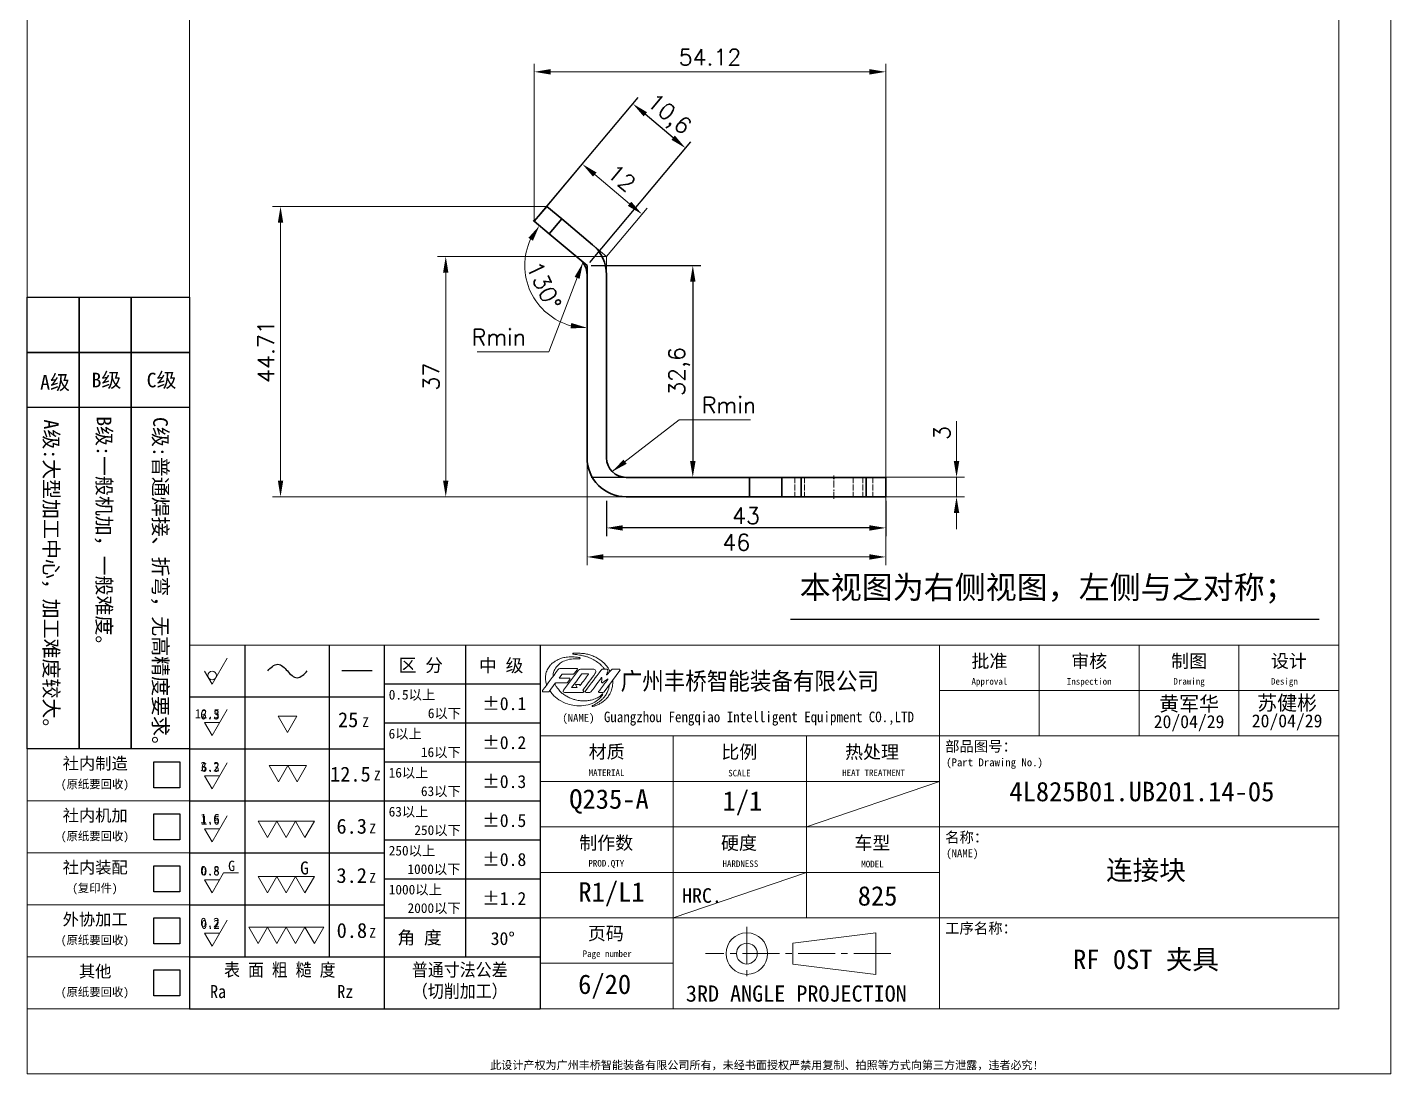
# Model space of a CAD drawing. Header units: millimetres. Extents: x -162325 to -83245, y 277409 to 326486.
# Drawn here: x -162015.4 to -161805.4, y 301208.2 to 301369.3 of the extents above; entities that cross this region are included whole.
import ezdxf
from ezdxf.enums import TextEntityAlignment as Align

# ---------------------------------------------------------------- set-up
doc = ezdxf.new("R2010")
doc.units = ezdxf.units.MM
for name, pattern in [('CENTER2', [28.575, 19.05, -3.175, 3.175, -3.175]), ('DASHDOT', [18.5, 12, -3, 0.5, -3]), ('DASHED', [15, 12, -3]), ('PHANTOM2', [31.75, 15.875, -3.175, 3.175, -3.175, 3.175, -3.175])]:
    doc.linetypes.add(name, pattern=pattern)
for name, color, linetype, lineweight in [('A4', 3, 'Continuous', 20), ('SIM', 6, 'PHANTOM2', 20), ('图框', 7, 'Continuous', 20), ('尺寸线', 3, 'Continuous', 13), ('文字', 1, 'Continuous', 13), ('细实线', 4, 'Continuous', 25)]:
    doc.layers.add(name, color=color, linetype=linetype, lineweight=lineweight)
doc.layers.add('Dim', color=3, linetype='Continuous')
doc.layers.add('MARK', color=7, linetype='Continuous')
doc.styles.add('CH-1', font='')
doc.styles.add('MX_NOTE_STANDARD', font='txt.shx', dxfattribs={"bigfont": 'extfont.shx'})
doc.styles.get("Standard").update_dxf_attribs({"font": 'txt', "bigfont": 'gbcbig.shx'})
doc.styles.get('CH-1').set_extended_font_data('SimSun')
doc.dimstyles.new('ISO-25', dxfattribs={"dimtxt": 2.5, "dimasz": 2.5, "dimexe": 1.25, "dimexo": 0.625, "dimtad": 1, "dimtxsty": 'Standard', "dimcen": 2.5, "dimadec": 0, "dimazin": 0, "dimtfac": 1, "dimtmove": 0, "dimatfit": 3, "dimfxl": 0, "dimarcsym": 0})
doc.dimstyles.new('副本01', dxfattribs={"dimtxt": 2.5, "dimasz": 2.5, "dimexe": 1.25, "dimexo": 0, "dimgap": 1, "dimtad": 1, "dimdsep": 46, "dimtxsty": 'Standard', "dimcen": 1, "dimclrd": 3, "dimclre": 3, "dimclrt": 1, "dimadec": 1, "dimazin": 2, "dimtfac": 1, "dimtmove": 0, "dimatfit": 3, "dimfxl": 0, "dimtolj": 1, "dimlwd": -1, "dimlwe": -1, "dimarcsym": 0})

# ---------------------------------------------------------------- blocks, each defined once
blk = doc.blocks.new('*D482')
at = {"layer": 'Defpoints', "color": 0, "transparency": 16777216}
for p in [(-161935.36, 301341.7), (-161976.38, 301296.99), (-161923.17, 301296.99)]:
    blk.add_point(p, dxfattribs=at)
at = {"layer": '尺寸线', "color": 3, "transparency": 16777216}
for p, q in [((-161935.36, 301341.7), (-161977.63, 301341.7)), ((-161976.38, 301339.2), (-161976.38, 301299.49)), ((-161923.17, 301296.99), (-161977.63, 301296.99))]:
    blk.add_line(p, q, dxfattribs=at)
for points in [[(-161976.79, 301339.2), (-161975.96, 301339.2), (-161976.38, 301341.7)], [(-161976.79, 301299.49), (-161975.96, 301299.49), (-161976.38, 301296.99)]]:
    blk.add_solid(points, dxfattribs=at)
at = {"layer": '尺寸线', "color": 1, "transparency": 16777216, "insert": (-161978.63, 301319.34), "char_height": 2.5, "attachment_point": 5, "rotation": 90}
blk.add_mtext('\\A1;44.71', dxfattribs=at)
blk = doc.blocks.new('*D483')
at = {"layer": 'Defpoints', "color": 0, "transparency": 16777216}
for p in [(-161883.17, 301362.42), (-161937.29, 301339.4), (-161883.17, 301299.99)]:
    blk.add_point(p, dxfattribs=at)
at = {"layer": '尺寸线', "color": 3, "transparency": 16777216}
for p, q in [((-161937.29, 301339.4), (-161937.29, 301363.67)), ((-161883.17, 301299.99), (-161883.17, 301363.67)), ((-161934.79, 301362.42), (-161885.67, 301362.42))]:
    blk.add_line(p, q, dxfattribs=at)
for points in [[(-161934.79, 301362.83), (-161934.79, 301362), (-161937.29, 301362.42)], [(-161885.67, 301362.83), (-161885.67, 301362), (-161883.17, 301362.42)]]:
    blk.add_solid(points, dxfattribs=at)
at = {"layer": '尺寸线', "color": 1, "transparency": 16777216, "insert": (-161910.23, 301364.67), "char_height": 2.5, "attachment_point": 5}
blk.add_mtext('\\A1;54.12', dxfattribs=at)
blk = doc.blocks.new('*D485')
at = {"layer": 'Defpoints', "color": 0, "transparency": 16777216}
for p in [(-161929.17, 301302.99), (-161883.17, 301296.99), (-161883.17, 301287.73)]:
    blk.add_point(p, dxfattribs=at)
at = {"layer": '尺寸线', "color": 3, "transparency": 16777216}
for p, q in [((-161929.17, 301302.99), (-161929.17, 301286.48)), ((-161883.17, 301296.99), (-161883.17, 301286.48)), ((-161926.67, 301287.73), (-161885.67, 301287.73))]:
    blk.add_line(p, q, dxfattribs=at)
for points in [[(-161926.67, 301288.15), (-161926.67, 301287.31), (-161929.17, 301287.73)], [(-161885.67, 301288.15), (-161885.67, 301287.31), (-161883.17, 301287.73)]]:
    blk.add_solid(points, dxfattribs=at)
at = {"layer": '尺寸线', "color": 1, "transparency": 16777216, "insert": (-161906.17, 301289.98), "char_height": 2.5, "attachment_point": 5}
blk.add_mtext('\\A1;46', dxfattribs=at)
blk = doc.blocks.new('*D486')
at = {"layer": 'Defpoints', "color": 0, "transparency": 16777216}
for p in [(-161950.93, 301333.99), (-161926.17, 301333.99), (-161923.17, 301296.99)]:
    blk.add_point(p, dxfattribs=at)
at = {"layer": '尺寸线', "color": 3, "transparency": 16777216}
for p, q in [((-161926.17, 301333.99), (-161952.18, 301333.99)), ((-161950.93, 301299.49), (-161950.93, 301331.49)), ((-161923.17, 301296.99), (-161952.18, 301296.99))]:
    blk.add_line(p, q, dxfattribs=at)
for points in [[(-161951.35, 301331.49), (-161950.52, 301331.49), (-161950.93, 301333.99)], [(-161951.35, 301299.49), (-161950.52, 301299.49), (-161950.93, 301296.99)]]:
    blk.add_solid(points, dxfattribs=at)
at = {"layer": '尺寸线', "color": 1, "transparency": 16777216, "insert": (-161953.18, 301315.49), "char_height": 2.5, "attachment_point": 5, "rotation": 90}
blk.add_mtext('\\A1;37', dxfattribs=at)
blk = doc.blocks.new('*D487')
at = {"layer": 'Defpoints', "color": 0, "transparency": 16777216}
for p in [(-161929.89, 301348.21), (-161935.36, 301341.7), (-161926.17, 301333.99)]:
    blk.add_point(p, dxfattribs=at)
at = {"layer": '尺寸线', "color": 3, "transparency": 16777216}
for p, q in [((-161935.36, 301341.7), (-161929.09, 301349.17)), ((-161922.62, 301342.1), (-161927.98, 301346.6)), ((-161926.17, 301333.99), (-161919.9, 301341.45))]:
    blk.add_line(p, q, dxfattribs=at)
for points in [[(-161927.71, 301346.92), (-161928.25, 301346.28), (-161929.89, 301348.21)], [(-161922.35, 301342.42), (-161922.89, 301341.78), (-161920.7, 301340.5)]]:
    blk.add_solid(points, dxfattribs=at)
at = {"layer": '尺寸线', "color": 1, "transparency": 16777216, "insert": (-161923.85, 301346.08), "char_height": 2.5, "attachment_point": 5, "rotation": 319.9952}
blk.add_mtext('\\A1;12', dxfattribs=at)
blk = doc.blocks.new('*D488')
at = {"layer": 'Defpoints', "color": 0, "transparency": 16777216}
for p in [(-161883.17, 301299.99), (-161872.26, 301299.99), (-161883.17, 301296.99)]:
    blk.add_point(p, dxfattribs=at)
at = {"layer": '尺寸线', "color": 3, "transparency": 16777216}
for p, q in [((-161872.26, 301302.49), (-161872.26, 301308.65)), ((-161883.17, 301299.99), (-161871.01, 301299.99)), ((-161872.26, 301296.99), (-161872.26, 301299.99)), ((-161883.17, 301296.99), (-161871.01, 301296.99)), ((-161872.26, 301294.49), (-161872.26, 301291.99))]:
    blk.add_line(p, q, dxfattribs=at)
for points in [[(-161872.68, 301302.49), (-161871.84, 301302.49), (-161872.26, 301299.99)], [(-161872.68, 301294.49), (-161871.84, 301294.49), (-161872.26, 301296.99)]]:
    blk.add_solid(points, dxfattribs=at)
at = {"layer": '尺寸线', "color": 1, "transparency": 16777216, "insert": (-161874.51, 301306.82), "char_height": 2.5, "attachment_point": 5, "rotation": 90}
blk.add_mtext('\\A1;3', dxfattribs=at)
blk = doc.blocks.new('*D489')
at = {"layer": 'Defpoints', "color": 0, "transparency": 16777216}
for p in [(-161934.99, 301337.47), (-161930.24, 301333.49), (-161938.73, 301332.03), (-161929.17, 301331.19), (-161929.17, 301302.99)]:
    blk.add_point(p, dxfattribs=at)
at = {"layer": '尺寸线', "color": 3, "transparency": 16777216}
blk.add_line((-161934.99, 301337.47), (-161937.46, 301339.55), dxfattribs=at)
blk.add_arc((-161929.17, 301332.59), 9.58, 154.9964, 255.0025, dxfattribs=at)
for points in [[(-161938.2, 301336.86), (-161937.5, 301336.41), (-161936.5, 301338.74)], [(-161931.59, 301323.75), (-161931.7, 301322.92), (-161929.17, 301323.01)]]:
    blk.add_solid(points, dxfattribs=at)
at = {"layer": '尺寸线', "color": 1, "transparency": 16777216, "insert": (-161935.81, 301329.49), "char_height": 2.5, "attachment_point": 5, "rotation": 294.9995}
blk.add_mtext('\\A1;130°', dxfattribs=at)
blk = doc.blocks.new('A$C34C2392C')
at = {"linetype": 'CENTER2', "ltscale": 0.3}
for p, q in [((-5.53, 4.13), (-5.53, -4.13)), ((16.64, 0), (-11.88, 0))]:
    blk.add_line(p, q, dxfattribs=at)
for p, q in [((1.54, 1.6), (14.34, 3.2)), ((14.34, 3.2), (14.34, -3.2)), ((1.54, -1.6), (1.54, 1.6)), ((14.34, -3.2), (1.54, -1.6))]:
    blk.add_line(p, q)
for radius in [3.2, 1.6]:
    blk.add_arc((-5.53, 0), radius, 0, 359.9894)
blk = doc.blocks.new('A$C67844AE1')
for p, q in [((-492, 112), (0, 112)), ((-246, 112), (-246, -112)), ((-184.5, 112), (-184.5, 56)), ((-123, 112), (-123, 56)), ((-61.5, 112), (-61.5, 56)), ((0, -112), (0, 112)), ((-246, 84), (0, 84)), ((-492, 68), (-492, -112)), ((-492, 68), (-492, -112)), ((-492, -112), (-492, 68)), ((-492, 68), (-492, -112)), ((-492, 68), (-492, -112)), ((-492, 68), (-492, -112)), ((-492, 68), (-492, -112)), ((-492, 68), (-492, -112)), ((-492, 68), (-492, -112)), ((-492, -112), (-492, 68)), ((-492, 68), (-492, -112)), ((-492, 68), (-492, -112)), ((-492, 68), (-492, -112)), ((-492, 68), (-492, -112)), ((-492, 56), (0, 56)), ((-410, 56), (-410, -112)), ((-328, 56), (-328, -56)), ((-492, 28), (-246, 28)), ((-492, 0), (0, 0)), ((-492, -28), (-246, -28)), ((-492, -56), (0, -56)), ((-492, -84), (-410, -84)), ((-492, -112), (0, -112))]:
    blk.add_line(p, q)
at = {"color": 4, "ltscale": 0.5}
for p, q in [((-478.69, 93.94), (-480.4, 91.69)), ((-468.38, 96.54), (-477.68, 84.12)), ((-467.07, 97.19), (-459.37, 97.19)), ((-451.05, 97.21), (-453.64, 97.21)), ((-452.68, 83.09), (-442.89, 96.32)), ((-447.54, 97.19), (-443.33, 97.19)), ((-482.7, 88.42), (-486.55, 83.35)), ((-473.82, 90.78), (-475.13, 88.89)), ((-469.28, 85.77), (-472.57, 85.77)), ((-469.23, 85.85), (-470.11, 87.32)), ((-467.8, 87.76), (-469.94, 87.76)), ((-467.8, 87.76), (-467.42, 87.1)), ((-486.98, 83.13), (-490.13, 83.13)), ((-477.02, 82.81), (-465.96, 82.81)), ((-463.75, 82.81), (-461.35, 82.81))]:
    blk.add_line(p, q, dxfattribs=at)
for centre, radius, start, end in [((-479.96, 96.37), 1.09, 90, 143.21463), ((-478.65, 93.91), 0.0547, 90, 142.95764), ((-471.7, 94.51), 0.547, 270, 322.84702), ((-469.22, 97.24), 0.219, 322.84702, 90), ((-467.07, 95.55), 1.64, 90, 143.17909), ((-466.36, 94.15), 0.0547, 90, 143.28021), ((-462.24, 94.15), 0.0547, 323.81172, 90), ((-459.37, 95.55), 1.64, 323.50405, 90), ((-453.64, 96.66), 0.547, 90, 142.76053), ((-443.33, 96.64), 0.547, 323.51537, 90), ((-490.13, 83.68), 0.547, 143.21463, 270), ((-482.27, 88.08), 0.547, 90, 142.7804), ((-480.35, 91.65), 0.0547, 142.95764, 270), ((-477.02, 83.63), 0.821, 143.17909, 270), ((-472.57, 85.82), 0.0547, 143.28021, 270), ((-469.28, 85.82), 0.0547, 270, 30.87346), ((-467.37, 87.13), 0.0547, 209.84044, 323.81172), ((-454.06, 91.84), 0.137, 354.5829, 143.44023), ((-450.47, 90.95), 0.137, 323.3038, 127.26931), ((-486.98, 83.68), 0.547, 270, 322.7804), ((-463.75, 83.36), 0.547, 142.76053, 270), ((-461.35, 83.63), 0.821, 270, 323.34145), ((-455.78, 83.14), 0.274, 143.38703, 270), ((-453.12, 83.41), 0.547, 270, 323.51537)]:
    blk.add_arc(centre, radius, start, end, dxfattribs=at)
at = {"color": 3, "ltscale": 0.5}
for points, knots in [([(-488.04, 87.39), (-488.26, 88.17), (-488.62, 89.51), (-488.76, 91.4), (-488.68, 92.96), (-488.48, 94.48), (-488, 95.94), (-487.33, 97.33), (-486.52, 98.55), (-485.58, 99.92), (-484.11, 101.17), (-482.08, 102.53), (-479.62, 103.66), (-476.63, 104.53), (-473.49, 104.75), (-470.85, 104.68), (-469.01, 104.49), (-468.06, 104.35), (-467.6, 104.19), (-467.36, 104.11), (-467.38, 103.84), (-467.51, 103.6), (-467.67, 103.59), (-467.75, 103.59)], [0.033361, 0.033361, 0.033361, 0.033361, 0.471833, 0.793856, 1.06763, 1.327784, 1.632518, 1.904259, 2.171672, 2.434164, 2.811787, 3.221221, 3.771763, 4.287691, 4.918993, 5.487196, 5.736969, 5.935719, 6.004988, 6.011363, 6.068145, 6.111246, 6.151841, 6.151841, 6.151841, 6.151841]), ([(-467.75, 103.59), (-468.68, 103.59), (-471.11, 103.61), (-474.79, 103.2), (-478.26, 101.79), (-481.06, 99.79), (-482.97, 97.34), (-484.02, 94.85), (-483.98, 93.42), (-483.93, 92.89)], [0, 0, 0, 0, 0.511401, 1.333961, 2.006207, 2.544799, 3.201133, 3.690752, 3.982461, 3.982461, 3.982461, 3.982461]), ([(-471.87, 106.78), (-471.88, 106.81), (-471.89, 106.89), (-471.08, 106.94), (-470.13, 106.96), (-468.28, 106.92), (-466.29, 106.88), (-463.95, 106.66), (-461.43, 105.9), (-458.86, 105.11), (-456.84, 103.98), (-455.05, 102.78), (-453.35, 101.59), (-451.64, 99.9), (-450.32, 98.09), (-449.42, 96.69), (-449.1, 95.93), (-449.03, 95.74)], [0, 0, 0, 0, 0.013513, 0.041806, 0.340693, 0.661167, 1.001786, 1.450195, 1.93793, 2.441413, 2.919246, 3.201062, 3.624217, 4.053268, 4.510623, 4.853859, 4.962074, 4.962074, 4.962074, 4.962074]), ([(-453.89, 81.8), (-454.16, 81.48), (-455.09, 80.34), (-457.47, 79.09), (-460.29, 78.15), (-463.1, 77.56), (-465.75, 77.56), (-468.2, 77.74), (-470.34, 78.3), (-472.37, 78.87), (-474.59, 79.8), (-476.8, 81.11), (-479.03, 82.63), (-480.66, 84.59), (-482.11, 86.33), (-482.76, 87.47), (-483.04, 87.97)], [0, 0, 0, 0, 0.227272, 0.804496, 1.430419, 1.862632, 2.367125, 2.88024, 3.204387, 3.579335, 4.036384, 4.516387, 4.985288, 5.507707, 5.907232, 6.223175, 6.223175, 6.223175, 6.223175]), ([(-449.38, 87.54), (-449.46, 86.95), (-449.59, 86.05), (-449.95, 84.79), (-450.37, 83.78), (-450.81, 82.63), (-451.45, 81.57), (-452.25, 80.24), (-453.23, 79.21), (-454.33, 78.01), (-455.64, 77.09), (-456.98, 76.11), (-458.35, 75.36), (-459.16, 74.85), (-459.95, 74.68), (-459.94, 74.21), (-459.66, 74.19), (-459.5, 74.17)], [0.004933, 0.004933, 0.004933, 0.004933, 0.333622, 0.498315, 0.724349, 0.934741, 1.17012, 1.401267, 1.780901, 1.94954, 2.292483, 2.648069, 2.865789, 3.139575, 3.199954, 3.253921, 3.331828, 3.331828, 3.331828, 3.331828]), ([(-459.5, 74.17), (-459.15, 74.26), (-457.82, 74.59), (-455.91, 75.45), (-453.81, 76.77), (-452.04, 78.05), (-450.46, 79.78), (-449.21, 81.63), (-448.18, 83.92), (-447.35, 86.77), (-447.31, 89.06), (-447.29, 90.37)], [0, 0, 0, 0, 0.196818, 0.752706, 1.133972, 1.558354, 1.94217, 2.414014, 2.774875, 3.316286, 4.02771, 4.02771, 4.02771, 4.02771]), ([(-486.11, 83.93), (-485.59, 83.17), (-484.11, 80.96), (-480.4, 78.04), (-475.71, 75.67), (-470.4, 74.54), (-465.25, 74.57), (-460.35, 75.58), (-456.79, 77.65), (-454.68, 79.82), (-453.68, 81.05), (-453.44, 81.92), (-453.76, 82.01), (-453.85, 81.87), (-453.89, 81.8)], [0.008574, 0.008574, 0.008574, 0.008574, 0.511088, 1.461558, 2.551285, 3.372869, 4.408758, 5.360341, 6.07413, 6.646139, 6.965728, 7.014048, 7.055407, 7.097199, 7.097199, 7.097199, 7.097199])]:
    blk.add_open_spline(points, degree=3, knots=knots, dxfattribs=at)
blk.add_spline([(-471.87, 106.78), (-471.8, 106.48), (-471.33, 106.32), (-469.95, 106.19), (-468.71, 106.01), (-466.81, 105.67), (-464.7, 105.2), (-462.88, 104.66), (-461.09, 103.98), (-459.43, 103.08), (-457.89, 102.22), (-455.32, 100.34), (-454.15, 99.25), (-453.58, 98.66), (-452.29, 97.2)], degree=3, dxfattribs=at)
at = {"color": 4, "ltscale": 0.5}
for points, knots in [([(-480.84, 97.02), (-480.93, 96.9), (-481.02, 96.78), (-481.12, 96.65), (-484.27, 92.44), (-487.42, 88.22), (-490.57, 84.01)], [-0.084236, -0.084236, -0.084236, -0.084236, 0, 0, 0, 2.885251, 2.885251, 2.885251, 2.885251]), ([(-479.96, 97.46), (-479.82, 97.46), (-479.68, 97.46), (-479.54, 97.46), (-479.54, 97.46), (-479.54, 97.46), (-479.54, 97.46), (-476.38, 97.46), (-473.23, 97.46), (-470.08, 97.46), (-470.08, 97.46), (-470.08, 97.46), (-470.08, 97.46), (-469.79, 97.46), (-469.51, 97.46), (-469.22, 97.46)], [-0.077734, -0.077734, -0.077734, -0.077734, 0, 0, 0, 0, 0, 0, 1.729211, 1.729211, 1.729211, 1.729211, 1.729211, 1.729211, 1.885805, 1.885805, 1.885805, 1.885805]), ([(-471.7, 93.97), (-471.72, 93.97), (-471.75, 93.97), (-471.77, 93.97), (-471.77, 93.97), (-471.77, 93.97), (-471.77, 93.97), (-474.06, 93.97), (-476.36, 93.97), (-478.65, 93.97)], [-0.012966, -0.012966, -0.012966, -0.012966, 0, 0, 0, 0, 0, 0, 1.257183, 1.257183, 1.257183, 1.257183]), ([(-469.05, 97.11), (-469.2, 96.9), (-469.36, 96.7), (-469.52, 96.49), (-469.52, 96.49), (-469.52, 96.49), (-469.52, 96.49), (-470.05, 95.79), (-470.58, 95.09), (-471.11, 94.39), (-471.11, 94.39), (-471.11, 94.39), (-471.11, 94.39), (-471.16, 94.32), (-471.21, 94.25), (-471.26, 94.18)], [-0.1423966, -0.1423966, -0.1423966, -0.1423966, 0, 0, 0, 0, 0, 0, 0.4822707, 0.4822707, 0.4822707, 0.4822707, 0.4822707, 0.4822707, 0.529029, 0.529029, 0.529029, 0.529029]), ([(-454.08, 96.99), (-454.23, 96.79), (-454.39, 96.58), (-454.54, 96.38), (-457.68, 92.25), (-460.82, 88.12), (-463.96, 83.99), (-464.04, 83.89), (-464.11, 83.79), (-464.19, 83.69)], [-0.140102, -0.140102, -0.140102, -0.140102, 0, 0, 0, 2.844058, 2.844058, 2.844058, 2.913465, 2.913465, 2.913465, 2.913465]), ([(-451.05, 97.21), (-450.96, 97.2), (-450.76, 97.2), (-450.41, 97.03), (-450.21, 96.52), (-450.3, 95.87), (-450.55, 95.18), (-450.83, 94.49), (-451, 93.99), (-451.13, 93.7), (-451.11, 93.59), (-450.99, 93.55), (-450.82, 93.63), (-450.49, 93.98), (-449.97, 94.64), (-449.25, 95.48), (-448.57, 96.28), (-447.99, 96.81), (-447.66, 97.09), (-447.54, 97.19)], [0, 0, 0, 0, 0.047379, 0.11361, 0.198731, 0.32589, 0.467244, 0.599055, 0.733672, 0.758899, 0.77069, 0.790267, 0.820293, 0.867992, 1.054564, 1.278066, 1.476304, 1.62487, 1.711224, 1.711224, 1.711224, 1.711224]), ([(-469.94, 87.76), (-469.98, 87.77), (-470.04, 87.77), (-470.11, 87.72), (-470.16, 87.66), (-470.17, 87.58), (-470.16, 87.49), (-470.14, 87.4), (-470.13, 87.35), (-470.11, 87.32)], [0, 0, 0, 0, 0.0189462, 0.0330559, 0.0436533, 0.0575788, 0.0766083, 0.0956988, 0.1082528, 0.1082528, 0.1082528, 0.1082528]), ([(-456, 83.3), (-455.85, 83.49), (-455.71, 83.69), (-455.56, 83.88), (-455.56, 83.88), (-455.56, 83.88), (-455.56, 83.88), (-453.83, 86.21), (-452.09, 88.54), (-450.36, 90.87)], [-0.132838, -0.132838, -0.132838, -0.132838, 0, 0, 0, 0, 0, 0, 1.591518, 1.591518, 1.591518, 1.591518])]:
    blk.add_open_spline(points, degree=3, knots=knots, dxfattribs=at)
for points in [[(-466.4, 94.18), (-468.47, 91.41), (-470.54, 88.63), (-472.61, 85.86)], [(-462.19, 94.12), (-463.9, 91.78), (-465.62, 89.44), (-467.33, 87.1)], [(-466.36, 94.2), (-464.99, 94.2), (-463.61, 94.2), (-462.24, 94.2)], [(-458.05, 94.58), (-460.57, 91.18), (-463.09, 87.78), (-465.6, 84.38)], [(-476.05, 88.63), (-478.12, 88.63), (-480.19, 88.63), (-482.27, 88.63)], [(-474.4, 91.6), (-476.39, 91.6), (-478.37, 91.6), (-480.35, 91.6)], [(-454.17, 91.93), (-456.01, 89.44), (-457.9, 86.89), (-460.7, 83.14)], [(-454.14, 89.56), (-454.07, 90.32), (-454, 91.07), (-453.92, 91.83)], [(-453.14, 89.09), (-452.28, 89.74), (-451.41, 90.4), (-450.55, 91.06)], [(-455.78, 82.86), (-454.89, 82.86), (-454, 82.86), (-453.12, 82.86)]]:
    blk.add_open_spline(points, degree=3, dxfattribs=at)
for points in [[(-476.05, 88.63), (-475.64, 88.63), (-475.39, 88.67), (-475.28, 88.75), (-475.13, 88.89)], [(-473.82, 90.78), (-473.73, 90.98), (-473.72, 91.25), (-473.81, 91.45), (-473.97, 91.55), (-474.16, 91.58), (-474.4, 91.6)], [(-465.6, 84.38), (-465.63, 84.34), (-465.63, 84.25), (-465.53, 84.03), (-465.37, 83.78), (-465.15, 83.42), (-465.08, 83.29), (-465.14, 83.12), (-465.4, 82.96), (-465.69, 82.87), (-465.96, 82.81)], [(-454.14, 89.56), (-454.15, 89.22), (-454.12, 88.97), (-453.96, 88.83), (-453.76, 88.76), (-453.62, 88.78), (-453.43, 88.86), (-453.14, 89.09)]]:
    blk.add_spline(points, degree=3, dxfattribs=at)
at = {"layer": '细实线', "color": 0, "linetype": 'Continuous'}
for p, q in [((-492, 112), (-492, 56)), ((-492, 68), (-492, -112)), ((-492, 68), (-492, -112)), ((-492, 68), (-492, -112))]:
    blk.add_line(p, q, dxfattribs=at)
at = {"lineweight": 35, "xscale": 4, "yscale": 4, "zscale": 4}
blk.add_blockref('A$C34C2392C', (-342.56, -78.03), dxfattribs=at)
at = {"style": 'CH-1'}
for s, height, p in [('批准', 8.111, (-215.25, 102.29)), ('审核', 8.111, (-153.75, 102.29)), ('制图', 8.111, (-92.25, 102.29)), ('设计', 8.111, (-30.75, 102.29)), ('Approval', 4.055, (-215.25, 89.12)), ('Inspection', 4.055, (-153.75, 89.12)), ('Drawing', 4.055, (-92.25, 89.12)), ('Design  ', 4.055, (-30.75, 89.12)), ('比例', 8.111, (-369.33, 46.29)), ('MATERIAL', 4.056, (-451.13, 33.33)), ('SCALE', 4.055, (-369.28, 33.12)), ('制作数', 8.111, (-451.33, -9.71)), ('车型', 8.111, (-287.33, -9.71)), ('PROD.QTY', 4.055, (-451.28, -22.88)), ('MODEL', 4.055, (-287.28, -22.88)), ('3RD ANGLE PROJECTION', 10, (-334.19, -102.63))]:
    blk.add_text(s, height=height, dxfattribs=at).set_placement(p, align=Align.MIDDLE)
at = {"lineweight": 35, "style": 'CH-1'}
for s, height, p in [('(NAME)', 4.868, (-478.38, 64.74)), ('部品图号：', 6.489, (-242.53, 46.37)), ('(Part Drawing No.)', 4.8676, (-241.87, 37.35)), ('名称：', 6.489, (-242.53, -9.63)), ('(NAME)', 4.868, (-241.87, -18.65)), ('工序名称：', 6.489, (-242.53, -65.63))]:
    blk.add_text(s, height=height, dxfattribs=at).set_placement(p)
at = {"style": 'CH-1'}
blk.add_text('材质', height=8.111, dxfattribs=at).set_placement((-462.11, 42.24))
at = {"lineweight": 35, "style": 'CH-1'}
for s, height, p in [('热处理', 8.111, (-287.56, 46.27)), ('HEAT TREATMENT', 4.0553, (-286.66, 33.32)), ('硬度', 8.111, (-369.56, -9.73)), ('HARDNESS', 4.055, (-368.66, -22.68)), ('HRC.', 9, (-392.33, -42.26, -1000.32)), ('页码', 8.111, (-451.56, -65.73)), ('Page number', 4.0553, (-450.66, -78.68))]:
    blk.add_text(s, height=height, dxfattribs=at).set_placement(p, align=Align.MIDDLE)
at = {"layer": 'MARK', "style": 'CH-1', "width": 0.9}
blk.add_text('广州丰桥智能装备有限公司', height=10.8, dxfattribs=at).set_placement((-442.41, 84.37))
at = {"layer": 'MARK', "insert": (-452.72, 70.99), "char_height": 6.5, "width": 556.9513, "attachment_point": 1, "style": 'CH-1'}
blk.add_mtext('{\\W0.9;Guangzhou Fengqiao Intelligent Equipment CO.,LTD}', dxfattribs=at)
blk = doc.blocks.new('A$C32AF00EF')
for p, q in [((0, 0), (2.89, 5)), ((-1.44, 2.5), (0, 0))]:
    blk.add_line(p, q)
blk.add_circle((0, 1.67), 0.833)
blk = doc.blocks.new('A$C553B2148')
for p, q in [((1.44, 0), (-1.44, 0)), ((-1.44, 0), (0, -2.5)), ((0, -2.5), (2.89, 2.5))]:
    blk.add_line(p, q)
at = {"style": 'MX_NOTE_STANDARD'}
blk.add_attdef('12.5', text='', height=1.75, dxfattribs=at).set_placement((1.44, 0.28), align=Align.BOTTOM_RIGHT)
blk = doc.blocks.new('A$C1377093C')
for p, q in [((0, 0), (-1.44, 2.5)), ((-1.44, 2.5), (1.44, 2.5)), ((1.44, 2.5), (0, 0))]:
    blk.add_line(p, q)
blk = doc.blocks.new('A$C6D2D6B6B')
for p, q in [((0, 0), (-1.44, 2.5)), ((-1.44, 2.5), (1.44, 2.5)), ((1.44, 2.5), (0, 0)), ((1.44, 2.5), (4.33, 2.5)), ((2.89, 0), (1.44, 2.5)), ((4.33, 2.5), (2.89, 0))]:
    blk.add_line(p, q)
blk = doc.blocks.new('A$C62DD302B')
for p, q in [((-2.89, 0), (-4.33, 2.5)), ((-4.33, 2.5), (-1.44, 2.5)), ((-1.44, 2.5), (-2.89, 0)), ((-1.44, 2.5), (1.44, 2.5)), ((0, 0), (-1.44, 2.5)), ((1.44, 2.5), (0, 0)), ((2.89, 0), (1.44, 2.5)), ((1.44, 2.5), (4.33, 2.5)), ((4.33, 2.5), (2.89, 0))]:
    blk.add_line(p, q)
blk = doc.blocks.new('A$C077E39D2')
for p, q in [((-4.33, -2.5), (-5.77, 0)), ((-5.77, 0), (-2.89, 0)), ((-2.89, 0), (-4.33, -2.5)), ((-2.89, 0), (0, 0)), ((-1.44, -2.5), (-2.89, 0)), ((0, 0), (-1.44, -2.5)), ((1.44, -2.5), (0, 0)), ((0, 0), (2.89, 0)), ((2.89, 0), (1.44, -2.5)), ((4.33, -2.5), (2.89, 0)), ((2.89, 0), (5.77, 0)), ((5.77, 0), (4.33, -2.5))]:
    blk.add_line(p, q)
blk = doc.blocks.new('A$C09D43E00')
for p, q in [((0, 0), (1.78, 3.08)), ((1.78, 3.08), (4.07, 3.08)), ((1.15, 2), (-1.15, 2)), ((-1.15, 2), (0, 0))]:
    blk.add_line(p, q)
at = {"style": 'MX_NOTE_STANDARD'}
blk.add_attdef('12.5', text='', height=1.4, dxfattribs=at).set_placement((1.15, 2.22), align=Align.BOTTOM_RIGHT)
at = {"layer": '细实线', "color": 0, "style": 'CH-1'}
blk.add_text('G', height=1.6, dxfattribs=at).set_placement((2.47, 3.33))
blk = doc.blocks.new('A$C339E5D7D')
for p, q in [((-2.89, 0), (-4.33, 2.5)), ((-4.33, 2.5), (-1.44, 2.5)), ((-1.44, 2.5), (-2.89, 0)), ((-1.44, 2.5), (1.44, 2.5)), ((0, 0), (-1.44, 2.5)), ((1.44, 2.5), (0, 0)), ((2.89, 0), (1.44, 2.5)), ((1.44, 2.5), (4.33, 2.5)), ((4.33, 2.5), (2.89, 0))]:
    blk.add_line(p, q)
at = {"layer": '细实线', "color": 0, "style": 'CH-1'}
blk.add_text('G', height=2, dxfattribs=at).set_placement((2.13, 2.81))
blk = doc.blocks.new('54')
for p, q in [((5360.79, 6053.19), (5468.79, 6053.19)), ((5468.79, 6047.19), (5468.79, 5957.19)), ((5468.79, 6047.19), (5468.79, 5957.19)), ((5468.79, 5957.19), (5468.79, 6047.19)), ((5468.79, 6047.19), (5468.79, 5957.19)), ((5468.79, 6047.19), (5468.79, 5957.19)), ((5468.79, 6047.19), (5468.79, 5957.19)), ((5468.79, 6047.19), (5468.79, 5957.19)), ((5468.79, 6047.19), (5468.79, 5957.19)), ((5468.79, 6047.19), (5468.79, 5957.19)), ((5468.79, 5957.19), (5468.79, 6047.19)), ((5468.79, 6047.19), (5468.79, 5957.19)), ((5468.79, 6047.19), (5468.79, 5957.19)), ((5468.79, 6047.19), (5468.79, 5957.19)), ((5468.79, 6047.19), (5468.79, 5957.19))]:
    blk.add_line(p, q)
at = {"layer": '细实线', "color": 0, "linetype": 'Continuous'}
for p, q in [((5360.79, 6053.19), (5360.79, 5941.19)), ((5377.79, 6053.19), (5377.79, 5957.19)), ((5403.79, 6053.19), (5403.79, 5957.19)), ((5420.79, 6053.19), (5420.79, 5941.19)), ((5445.79, 6053.19), (5445.79, 5957.19)), ((5468.79, 6053.19), (5468.79, 5941.19)), ((5407.7, 6045.29), (5417.04, 6045.29)), ((5468.79, 6047.19), (5468.79, 5957.19)), ((5468.79, 6047.19), (5468.79, 5957.19)), ((5468.79, 6047.19), (5468.79, 5957.19)), ((5420.79, 6041.19), (5468.79, 6041.19)), ((5360.79, 6037.19), (5420.79, 6037.19)), ((5420.79, 6029.19), (5468.79, 6029.19)), ((5360.79, 6021.19), (5420.79, 6021.19)), ((5420.79, 6017.19), (5468.79, 6017.19)), ((5360.79, 6005.19), (5420.79, 6005.19)), ((5420.79, 6005.19), (5468.79, 6005.19)), ((5420.79, 5993.19), (5468.79, 5993.19)), ((5360.79, 5989.19), (5420.79, 5989.19)), ((5420.79, 5981.19), (5468.79, 5981.19)), ((5360.79, 5973.19), (5420.79, 5973.19)), ((5420.79, 5969.19), (5468.79, 5969.19)), ((5360.79, 5957.19), (5468.79, 5957.19)), ((5360.79, 5957.19), (5468.79, 5957.19)), ((5360.79, 5941.19), (5468.79, 5941.19))]:
    blk.add_line(p, q, dxfattribs=at)
at = {"layer": '细实线', "color": 0, "linetype": 'Continuous', "start_tangent": (0.606347, 0.7952), "end_tangent": (0.584547, 0.81136)}
blk.add_spline([(5384.88, 6045.23), (5386.3, 6046.61), (5387.98, 6047.24), (5389.51, 6046.59), (5390.93, 6045.19), (5392.37, 6043.78), (5393.91, 6043.13), (5395.61, 6043.82), (5397.01, 6045.27)], degree=3, dxfattribs=at)
for name, p, xscale, yscale, zscale in [('A$C32AF00EF', (5367.73, 6041.13), 1.600000000000364, 1.600000000000364, 1.600000000000364), ('A$C1377093C', (5390.94, 6026.26), 2, 2, 2), ('A$C6D2D6B6B', (5388.15, 6011.08), 2, 2, 2), ('A$C62DD302B', (5390.57, 5993.94), 2, 2, 2), ('A$C077E39D2', (5390.57, 5966.26), 2, 2, 2)]:
    blk.add_blockref(name, p, dxfattribs=dict(xscale=xscale, yscale=yscale, zscale=zscale))
ref = blk.add_blockref('A$C553B2148', (5367.73, 6029.35), dxfattribs=dict(xscale=1.600000000000364, yscale=1.600000000000364, zscale=1.600000000000364))
ref.add_attrib('12.5', '12.5', dxfattribs={"height": 2.8, "style": 'CH-1'}).set_placement((5370.04, 6029.8), align=Align.BOTTOM_RIGHT)
ref = blk.add_blockref('A$C553B2148', (5367.73, 6012.86), dxfattribs=dict(xscale=1.600000000000364, yscale=1.600000000000364, zscale=1.600000000000364))
ref.add_attrib('12.5', '6.3', dxfattribs={"height": 2.8, "style": 'CH-1'}).set_placement((5370.04, 6013.31), align=Align.BOTTOM_RIGHT)
ref = blk.add_blockref('A$C553B2148', (5367.73, 5996.56), dxfattribs=dict(xscale=1.600000000000364, yscale=1.600000000000364, zscale=1.600000000000364))
ref.add_attrib('12.5', '1.6', dxfattribs={"height": 2.8, "style": 'CH-1'}).set_placement((5370.04, 5997.01), align=Align.BOTTOM_RIGHT)
at = {"lineweight": 35}
ref = blk.add_blockref('A$C09D43E00', (5367.73, 5976.92), dxfattribs=dict(at, xscale=2, yscale=2, zscale=2))
ref.add_attrib('12.5', '0.8', dxfattribs={"height": 2.8, "style": 'CH-1'}).set_placement((5370.04, 5981.37), align=Align.BOTTOM_RIGHT)
at = {"lineweight": 35, "xscale": 2, "yscale": 2, "zscale": 2}
blk.add_blockref('A$C339E5D7D', (5390.57, 5976.92), dxfattribs=at)
ref = blk.add_blockref('A$C553B2148', (5367.73, 5964.47), dxfattribs=dict(xscale=1.600000000000364, yscale=1.600000000000364, zscale=1.600000000000364))
ref.add_attrib('12.5', '0.2', dxfattribs={"height": 2.8, "style": 'CH-1'}).set_placement((5370.04, 5964.92), align=Align.BOTTOM_RIGHT)
at = {"style": 'CH-1', "width": 0.9}
for s, p in [('表 面 粗 糙 度', (5388.59, 5953.25)), ('普通寸法公差', (5444.02, 5953.25)), ('Ra              Rz', (5389.17, 5946.45)), ('（切削加工）', (5444.02, 5946.67))]:
    blk.add_text(s, height=4, dxfattribs=at).set_placement(p, align=Align.MIDDLE)
at = {"layer": '细实线', "color": 0, "style": 'CH-1'}
for s, height, p in [('区 分', 4, (5432.03, 6046.97)), ('中 级', 4, (5456.79, 6046.97)), ('0.5以上', 3, (5429.3, 6037.89)), ('6以下', 3, (5439.3, 6032.14)), ('6以上', 3, (5427.22, 6025.89)), ('16以下', 3, (5438.2, 6020.14)), ('16以上', 3, (5428.26, 6013.89)), ('63以下', 3, (5438.2, 6008.14)), ('63以上', 3, (5428.26, 6001.89)), ('250以下', 3, (5437.19, 5996.14)), ('250以上', 3, (5429.3, 5989.89)), ('1000以下', 3, (5436.08, 5984.14)), ('1000以上', 3, (5430.33, 5977.89)), ('2000以下', 3, (5436.13, 5972.14)), ('角 度', 4, (5431.63, 5963.15))]:
    blk.add_text(s, height=height, dxfattribs=at).set_placement(p, align=Align.MIDDLE)
for s, height, p in [('%%P0.1', 4, (5450.91, 6033.15)), ('6.3', 2.944, (5364.07, 6030.28)), ('25', 4.6, (5406.51, 6027.88)), ('Z', 3, (5414, 6027.96)), ('%%P0.2', 4, (5450.91, 6021.15)), ('3.2', 2.944, (5364.07, 6014.28)), ('12.5', 4.6, (5404.08, 6011.13)), ('Z', 3, (5417.58, 6011.47)), ('%%P0.3', 4, (5450.91, 6009.15)), ('1.6', 2.944, (5364.07, 5998.28)), ('6.3', 4.6, (5406.05, 5995.09)), ('Z', 3, (5416.15, 5995.17)), ('%%P0.5', 4, (5450.91, 5997.15)), ('%%P0.8', 4, (5450.91, 5985.15)), ('0.8', 2.944, (5364.07, 5982.28)), ('3.2', 4.6, (5406.05, 5979.93)), ('Z', 3, (5416.15, 5980.01)), ('%%P1.2', 4, (5450.91, 5973.15)), ('0.2', 2.944, (5364.07, 5966.28)), ('0.8', 4.6, (5406.1, 5963)), ('Z', 3, (5416.15, 5963.08)), ('30°', 4, (5453.55, 5960.81))]:
    blk.add_text(s, height=height, dxfattribs=at).set_placement(p)
blk = doc.blocks.new('fenlei')
at = {"layer": '图框'}
for points in [[(-25, 32), (0, 32), (0, 40), (-25, 40)], [(-25, 24), (0, 24), (0, 32), (-25, 32)], [(-25, 16), (0, 16), (0, 24), (-25, 24)], [(-25, 8), (0, 8), (0, 16), (-25, 16)], [(-25, 0), (0, 0), (0, 8), (-25, 8)]]:
    blk.add_lwpolyline(points, close=True, dxfattribs=at)
at = {"layer": '细实线'}
for points in [[(-5.5, 38), (-1.5, 38), (-1.5, 34), (-5.5, 34)], [(-5.5, 30), (-1.5, 30), (-1.5, 26), (-5.5, 26)], [(-5.5, 22), (-1.5, 22), (-1.5, 18), (-5.5, 18)], [(-5.5, 14), (-1.5, 14), (-1.5, 10), (-5.5, 10)], [(-5.5, 6), (-1.5, 6), (-1.5, 2), (-5.5, 2)]]:
    blk.add_lwpolyline(points, close=True, dxfattribs=at)
at = {"style": 'CH-1'}
for s, height, p in [('社内制造', 1.836, (-14.54, 37.8)), ('(原纸要回收)', 1.285, (-14.58, 34.52)), ('社内机加', 1.836, (-14.54, 29.8)), ('(原纸要回收)', 1.285, (-14.58, 26.52)), ('社内装配', 1.836, (-14.54, 21.8)), ('(复印件)', 1.285, (-14.58, 18.52)), ('外协加工', 1.836, (-14.54, 13.8)), ('(原纸要回收)', 1.285, (-14.58, 10.52)), ('其他', 1.836, (-14.54, 5.8)), ('(原纸要回收)', 1.285, (-14.58, 2.52))]:
    blk.add_text(s, height=height, dxfattribs=at).set_placement(p, align=Align.MIDDLE)
blk = doc.blocks.new('机加分类')
at = {"layer": '细实线'}
for p, q in [((-94, -8.5), (-94, 0)), ((-94, 0), (-86, 0)), ((-86, -8.5), (-86, 0)), ((-86, 0), (-78, 0)), ((-86, 0), (-86, -8.5)), ((-78, -8.5), (-78, 0)), ((-78, 0), (-69, 0)), ((-78, 0), (-78, -8.5)), ((-69, 0), (-69, -8.5)), ((-86, -8.5), (-94, -8.5)), ((-94, -17), (-94, -8.5)), ((-94, -8.5), (-86, -8.5)), ((-78, -8.5), (-86, -8.5)), ((-86, -17), (-86, -8.5)), ((-86, -8.5), (-78, -8.5)), ((-86, -8.5), (-86, -17)), ((-69, -8.5), (-78, -8.5)), ((-78, -17), (-78, -8.5)), ((-78, -8.5), (-69, -8.5)), ((-78, -8.5), (-78, -17)), ((-69, -8.5), (-69, -17)), ((-86, -17), (-94, -17)), ((-94, -69.55), (-94, -17)), ((-78, -17), (-86, -17)), ((-86, -69.55), (-86, -17)), ((-86, -17), (-86, -69.55)), ((-69, -17), (-78, -17)), ((-78, -69.55), (-78, -17)), ((-78, -17), (-78, -69.55)), ((-69, -17), (-69, -69.55)), ((-86, -69.55), (-94, -69.55)), ((-78, -69.55), (-86, -69.55)), ((-69, -69.55), (-78, -69.55))]:
    blk.add_line(p, q, dxfattribs=at)
at = {"layer": '文字', "color": 1, "linetype": 'Continuous', "style": 'CH-1'}
blk.add_text('A级', height=2.25, dxfattribs=at).set_placement((-89.72, -14.22, -250.08), align=Align.CENTER)
for s, p in [('B级', (-81.81, -12.71, -250.08)), ('C级', (-73.31, -12.71, -250.08))]:
    blk.add_text(s, height=2.25, dxfattribs=at).set_placement(p, align=Align.MIDDLE)
for s, p in [('A级:大型加工中心，加工难度较大。', (-90.3, -43.36)), ('B级:一般机加，一般难度。', (-82.16, -36.72)), ('C级:普通焊接、折弯，无高精度要求。', (-73.47, -44.53))]:
    blk.add_text(s, height=2.25, rotation=270, dxfattribs=at).set_placement(p, align=Align.MIDDLE)
blk = doc.blocks.new('1比1 竖框')
at = {"layer": '图框'}
for p, q in [((0, 0), (0, 297)), ((210, 297), (210, 0)), ((25, 10), (25, 289)), ((202, 289), (202, 10)), ((30.07, 10), (202, 10)), ((210, 0), (0, 0))]:
    blk.add_line(p, q, dxfattribs=at)
blk.add_blockref('机加分类', (94, 119.55))
for name, p, xscale, yscale, zscale in [('54', (-2655.4, -2960.59), 0.5, 0.5, 0.5), ('A$C67844AE1', (202, 38), 0.25, 0.25, 0.25)]:
    blk.add_blockref(name, p, dxfattribs=dict(at, xscale=xscale, yscale=yscale, zscale=zscale))
blk.add_blockref('fenlei', (25, 10), dxfattribs=at)
at = {"layer": '图框', "insert": (113.5, 0.5), "char_height": 1.25, "width": 177, "attachment_point": 8}
blk.add_mtext('{\\fSimSun|b1|i0|c134|p2;此设计产权为广州丰桥智能装备有限公司所有，未经书面授权严禁用复制、拍照等方式向第三方泄露，违者必究!}', dxfattribs=at)
blk = doc.blocks.new('*D605')
at = {"color": 0, "lineweight": -2, "transparency": 16777216}
for p, q in [((-161936.89, 301339.88), (-161921.31, 301358.44)), ((-161915.91, 301352.28), (-161920.2, 301355.88)), ((-161928.76, 301333.07), (-161913.19, 301351.63))]:
    blk.add_line(p, q, dxfattribs=at)
at = {"color": 0, "transparency": 16777216}
for points in [[(-161919.93, 301356.2), (-161920.46, 301355.56), (-161922.11, 301357.49)], [(-161915.64, 301352.6), (-161916.17, 301351.96), (-161913.99, 301350.67)]]:
    blk.add_solid(points, dxfattribs=at)
at = {"layer": 'Defpoints', "color": 0, "transparency": 16777216}
for p in [(-161922.11, 301357.49), (-161937.29, 301339.4), (-161929.17, 301332.59)]:
    blk.add_point(p, dxfattribs=at)
at = {"color": 0, "transparency": 16777216, "insert": (-161916.71, 301355.68), "char_height": 2.5, "attachment_point": 5, "rotation": 320}
blk.add_mtext('10,6', dxfattribs=at)
blk = doc.blocks.new('*D606')
at = {"color": 0, "lineweight": -2, "transparency": 16777216}
for p, q in [((-161928.54, 301332.59), (-161911.63, 301332.59)), ((-161912.88, 301330.09), (-161912.88, 301302.49)), ((-161928.54, 301299.99), (-161911.63, 301299.99))]:
    blk.add_line(p, q, dxfattribs=at)
at = {"color": 0, "transparency": 16777216}
for points in [[(-161913.3, 301330.09), (-161912.46, 301330.09), (-161912.88, 301332.59)], [(-161913.3, 301302.49), (-161912.46, 301302.49), (-161912.88, 301299.99)]]:
    blk.add_solid(points, dxfattribs=at)
at = {"layer": 'Defpoints', "color": 0, "transparency": 16777216}
for p in [(-161929.17, 301332.59), (-161929.17, 301299.99), (-161912.88, 301299.99)]:
    blk.add_point(p, dxfattribs=at)
at = {"color": 0, "transparency": 16777216, "insert": (-161914.96, 301316.29), "char_height": 2.5, "attachment_point": 5, "rotation": 90}
blk.add_mtext('32,6', dxfattribs=at)
blk = doc.blocks.new('*D607')
at = {"color": 0, "lineweight": -2, "transparency": 16777216}
for p, q in [((-161926.17, 301296.36), (-161926.17, 301290.95)), ((-161883.17, 301296.36), (-161883.17, 301290.95)), ((-161885.67, 301292.2), (-161923.67, 301292.2))]:
    blk.add_line(p, q, dxfattribs=at)
at = {"color": 0, "transparency": 16777216}
for points in [[(-161923.67, 301292.61), (-161923.67, 301291.78), (-161926.17, 301292.2)], [(-161885.67, 301292.61), (-161885.67, 301291.78), (-161883.17, 301292.2)]]:
    blk.add_solid(points, dxfattribs=at)
at = {"layer": 'Defpoints', "color": 0, "transparency": 16777216}
for p in [(-161926.17, 301296.99), (-161883.17, 301296.99), (-161926.17, 301292.2)]:
    blk.add_point(p, dxfattribs=at)
at = {"color": 0, "transparency": 16777216, "insert": (-161904.67, 301294.07), "char_height": 2.5, "attachment_point": 5}
blk.add_mtext('43', dxfattribs=at)

msp = doc.modelspace()

# ---------------------------------------------------------------- linework, layer by layer
at = {"color": 7, "lineweight": 35}
for p, q in [((-161937.287, 301339.401), (-161935.358, 301341.699)), ((-161935.358, 301341.699), (-161933.061, 301339.771)), ((-161934.989, 301337.473), (-161933.061, 301339.771)), ((-161933.061, 301339.771), (-161928.308, 301335.783)), ((-161934.989, 301337.473), (-161937.287, 301339.401)), ((-161929.166, 301332.587), (-161934.989, 301337.473)), ((-161929.166, 301302.986), (-161929.166, 301332.587)), ((-161926.166, 301302.986), (-161926.166, 301331.188)), ((-161923.166, 301299.986), (-161904.166, 301299.986)), ((-161904.166, 301296.986), (-161904.166, 301299.986)), ((-161904.166, 301299.986), (-161899.166, 301299.986)), ((-161899.166, 301299.986), (-161899.166, 301296.986)), ((-161896.166, 301299.986), (-161899.166, 301299.986)), ((-161896.166, 301299.986), (-161886.166, 301299.986)), ((-161896.166, 301299.986), (-161896.166, 301296.986)), ((-161886.166, 301299.986), (-161886.166, 301296.986)), ((-161883.166, 301299.986), (-161886.166, 301299.986)), ((-161883.166, 301299.986), (-161883.166, 301296.986)), ((-161923.166, 301296.986), (-161904.166, 301296.986)), ((-161904.166, 301296.986), (-161899.166, 301296.986)), ((-161896.166, 301296.986), (-161899.166, 301296.986)), ((-161896.166, 301296.986), (-161886.166, 301296.986)), ((-161883.166, 301296.986), (-161886.166, 301296.986))]:
    msp.add_line(p, q, dxfattribs=at)
at = {"color": 1, "linetype": 'DASHED', "lineweight": 13, "ltscale": 0.074997}
msp.add_line((-161934.989, 301337.473), (-161933.061, 301339.771), dxfattribs=at)
at = {"color": 1, "linetype": 'DASHED', "lineweight": 13, "ltscale": 0.075}
for p, q in [((-161897.166, 301299.986), (-161897.166, 301296.986)), ((-161895.666, 301299.986), (-161895.666, 301296.986)), ((-161888.166, 301299.986), (-161888.166, 301296.986)), ((-161886.666, 301299.986), (-161886.666, 301296.986)), ((-161885.166, 301299.986), (-161885.166, 301296.986))]:
    msp.add_line(p, q, dxfattribs=at)
at = {"color": 2, "linetype": 'DASHDOT', "lineweight": 13, "ltscale": 0.090001}
msp.add_line((-161891.166, 301296.686), (-161891.166, 301300.286), dxfattribs=at)
at = {"color": 7, "lineweight": 35}
for centre, radius, start, end in [((-161932.166, 301331.188), 6, 0, 50), ((-161932.166, 301331.188), 3, 0, 50), ((-161923.166, 301302.986), 6, 179.99999, 270), ((-161923.166, 301302.986), 3, 180.00001, 270)]:
    msp.add_arc(centre, radius, start, end, dxfattribs=at)
at = {"layer": 'A4'}
msp.add_lwpolyline([(-162015.385, 301505.167), (-161805.385, 301505.167), (-161805.385, 301208.167), (-162015.385, 301208.167)], close=True, dxfattribs=at)
at = {"layer": 'Dim', "color": 6}
msp.add_line((-161897.84, 301278.167), (-161816.413, 301278.167), dxfattribs=at)
at = {"layer": 'SIM'}
for q in [(-161928.309, 301335.784), (-161926.166, 301331.188)]:
    msp.add_line((-161926.166, 301333.986), q, dxfattribs=at)
at = {"layer": '尺寸线'}
for p, q in [((-161895.385, 301246.167), (-161874.885, 301253.167)), ((-161915.885, 301232.167), (-161895.385, 301239.167))]:
    msp.add_line(p, q, dxfattribs=at)

# ---------------------------------------------------------------- block references
at = {"layer": '图框'}
msp.add_blockref('1比1 竖框', (-162015.385, 301208.167), dxfattribs=at)

# ---------------------------------------------------------------- texts
at = {"layer": '尺寸线', "color": 1, "char_height": 2.5, "style": 'MX_NOTE_STANDARD'}
for insert, attachment_point in [((-161938.579, 301320.305), 9), ((-161911.485, 301309.842), 7)]:
    msp.add_mtext('Rmin', dxfattribs=dict(at, insert=insert, attachment_point=attachment_point))
at = {"layer": '文字', "color": 1, "linetype": 'Continuous', "style": 'CH-1'}
for s, height, p in [('黄军华', 2.25, (-161836.447, 301265.176)), ('苏健彬', 2.25, (-161821.346, 301265.303)), ('20/04/29', 2, (-161836.447, 301262.208)), ('20/04/29', 2, (-161821.346, 301262.336)), ('Q235-A', 3, (-161925.787, 301250.104, -250.081)), ('1/1', 3, (-161905.244, 301249.915, -250.081)), ('4L825B01.UB201.14-05', 3, (-161843.715, 301251.585, -250.081)), ('连接块', 3, (-161843.077, 301239.555, -250.081)), ('R1/L1', 3, (-161925.408, 301235.904, -250.081)), ('825', 3, (-161884.418, 301235.526, -250.081)), ('RF 0ST 夹具', 3, (-161843.077, 301225.816, -250.081)), ('6/20', 3, (-161926.46, 301221.7, -250.081))]:
    msp.add_text(s, height=height, dxfattribs=at).set_placement(p, align=Align.MIDDLE)
at = {"layer": '文字', "insert": (-161896.409, 301284.804), "char_height": 3.5, "width": 83.0241, "attachment_point": 1, "style": 'CH-1'}
msp.add_mtext('本视图为右侧视图，左侧与之对称；', dxfattribs=at)

# ---------------------------------------------------------------- dimensions: what is measured, and where the dimension line sits
dim = msp.add_aligned_dim(p1=(-161929.166, 301332.587), p2=(-161937.287, 301339.401), distance=-23.609, dimstyle='ISO-25', override={"dimarcsym": 2})
dim.commit()
dim.dimension.update_dxf_attribs({"geometry": '*D605', "text_midpoint": (-161916.712, 301355.675)})
dim = msp.add_linear_dim(base=(-161912.881, 301299.986), p1=(-161929.166, 301332.587), p2=(-161929.166, 301299.986), angle=90, dimstyle='ISO-25', override={"dimarcsym": 2})
dim.commit()
dim.dimension.update_dxf_attribs({"geometry": '*D606', "text_midpoint": (-161914.964, 301316.286)})
dim = msp.add_linear_dim(base=(-161926.166, 301292.198), p1=(-161883.166, 301296.986), p2=(-161926.166, 301296.986), dimstyle='ISO-25', override={"dimarcsym": 2})
dim.commit()
dim.dimension.update_dxf_attribs({"geometry": '*D607', "text_midpoint": (-161904.666, 301294.073)})
at = {"layer": '尺寸线'}
for base, p1, p2, picture, middle in [((-161883.166, 301362.416), (-161937.287, 301339.401), (-161883.166, 301299.986), '*D483', (-161910.227, 301364.666)), ((-161883.166, 301287.73), (-161929.166, 301302.986), (-161883.166, 301296.986), '*D485', (-161906.166, 301289.98))]:
    dim = msp.add_linear_dim(base=base, p1=p1, p2=p2, dimstyle='副本01', dxfattribs=at)
    dim.commit()
    dim.dimension.update_dxf_attribs({"geometry": picture, "text_midpoint": middle})
dim = msp.add_aligned_dim(p1=(-161926.166, 301333.986), p2=(-161935.358, 301341.7), distance=-8.499, dimstyle='副本01', dxfattribs=at)
dim.commit()
dim.dimension.update_dxf_attribs({"geometry": '*D487', "text_midpoint": (-161923.852, 301346.077)})
for base, p1, p2, picture, middle in [((-161976.378, 301296.986), (-161935.358, 301341.699), (-161923.166, 301296.986), '*D482', (-161978.628, 301319.342)), ((-161950.935, 301333.986), (-161923.166, 301296.986), (-161926.166, 301333.986), '*D486', (-161953.185, 301315.486)), ((-161872.259, 301299.986), (-161883.166, 301296.986), (-161883.166, 301299.986), '*D488', (-161874.509, 301306.819))]:
    dim = msp.add_linear_dim(base=base, p1=p1, p2=p2, angle=90, dimstyle='副本01', dxfattribs=at)
    dim.commit()
    dim.dimension.update_dxf_attribs({"geometry": picture, "text_midpoint": middle})
dim = msp.add_angular_dim_2l(base=(-161938.728, 301332.03), line1=((-161929.166, 301302.986), (-161929.166, 301331.188)), line2=((-161930.238, 301333.486), (-161934.989, 301337.473)), dimstyle='副本01', dxfattribs=at)
dim.commit()
dim.dimension.update_dxf_attribs({"geometry": '*D489', "text_midpoint": (-161935.808, 301329.49)})

# ---------------------------------------------------------------- leaders
at = {"layer": '尺寸线', "annotation_type": 0, "has_hookline": 1, "text_width": 7.5}
for points, hookline_direction in [([(-161929.8, 301333.032), (-161935.079, 301319.305), (-161937.579, 301319.305)], 1), ([(-161925.287, 301300.864), (-161914.985, 301308.842), (-161912.485, 301308.842)], 0)]:
    msp.add_leader(points, dimstyle='副本01', override={"dimgap": 1, "dimtad": 1}, dxfattribs=dict(at, hookline_direction=hookline_direction))

doc.saveas('drawing.dxf')
